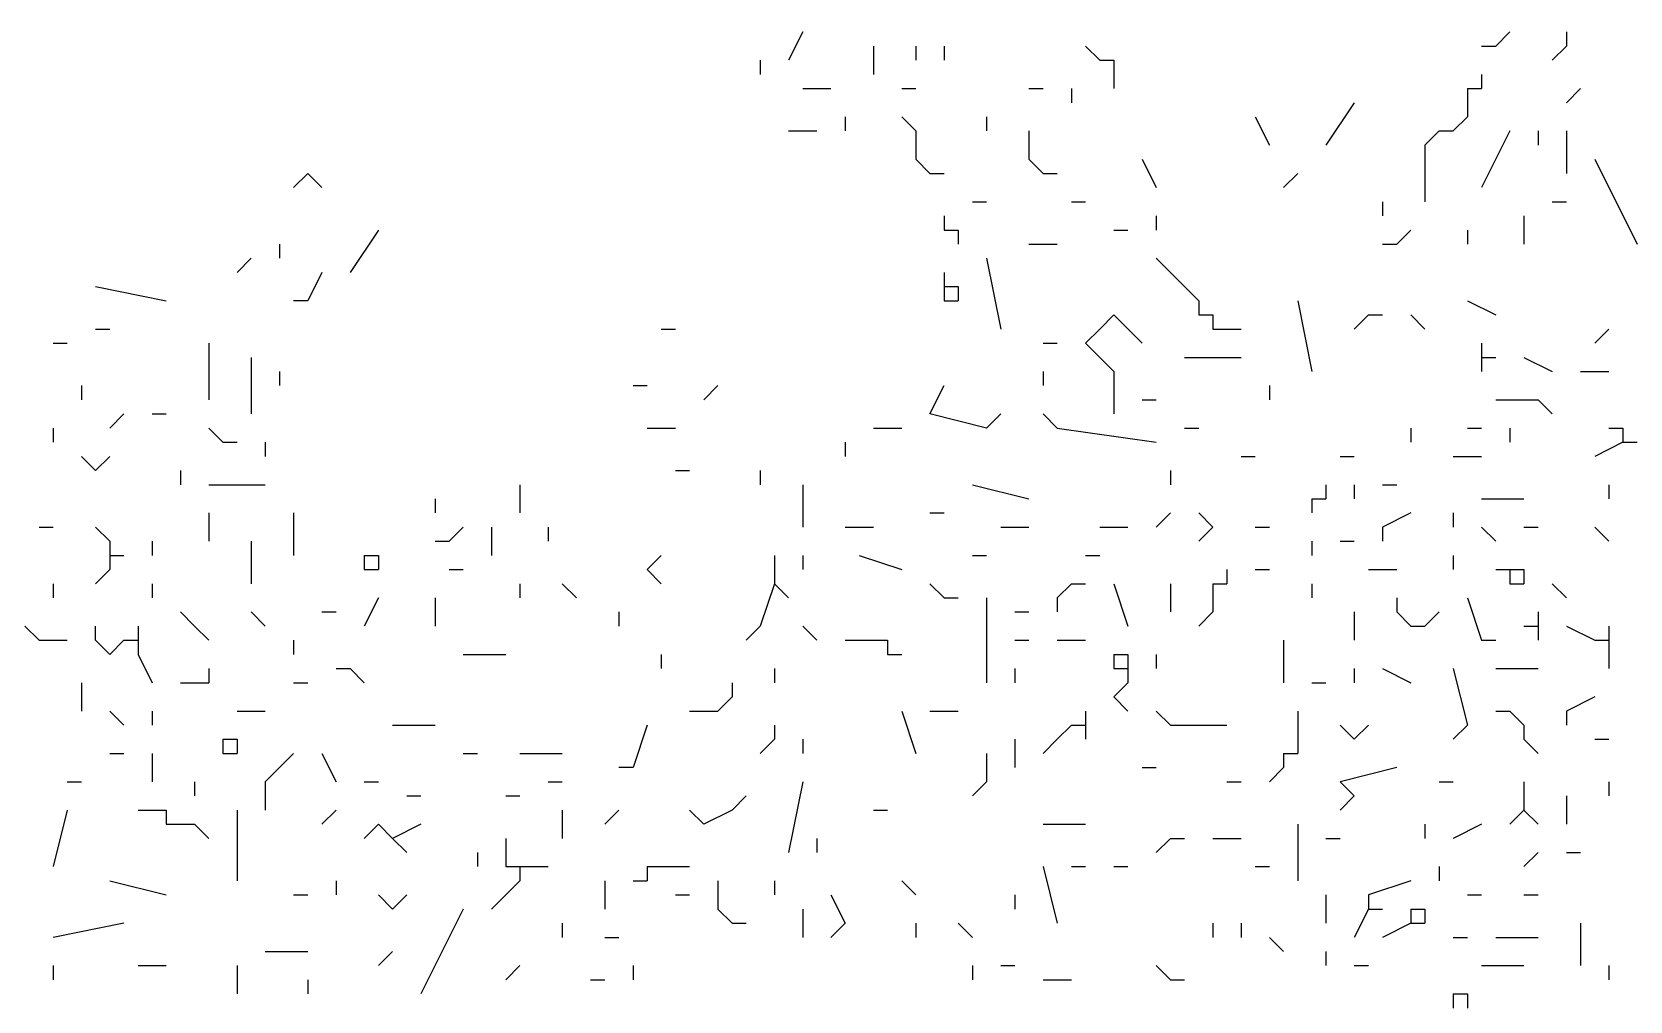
# Model space of a CAD drawing. Header units: inches. Extents: x 0 to 7.16, y 0 to 9.76.
# Drawn here: x 2.455 to 3.585, y 8.185 to 8.87 of the extents above; entities that cross this region are included whole.
import ezdxf

# ---------------------------------------------------------------- set-up
doc = ezdxf.new("R2010")
doc.units = ezdxf.units.IN
doc.header["$MEASUREMENT"] = 0

# ---------------------------------------------------------------- blocks, each defined once
blk = doc.blocks.new('drevoo')
at = {"linetype": 'Continuous'}
for points in [[(184.1502, -558.7401), (184.1402, -558.7601)], [(184.2002, -558.7501), (184.2002, -558.7701)], [(184.2302, -558.7501), (184.2302, -558.7601)], [(184.2502, -558.7501), (184.2502, -558.7601)], [(184.3502, -558.7501), (184.3602, -558.7601)], [(184.6302, -558.7501), (184.6402, -558.7501)], [(184.6502, -558.7401), (184.6402, -558.7501)], [(184.6902, -558.7501), (184.6802, -558.7601)], [(184.6902, -558.7401), (184.6902, -558.7501)], [(184.1202, -558.7601), (184.1202, -558.7701)], [(184.3602, -558.7601), (184.3702, -558.7601)], [(184.3702, -558.7601), (184.3702, -558.7701)], [(184.3702, -558.7701), (184.3702, -558.7801)], [(184.6302, -558.7701), (184.6302, -558.7801)], [(184.1502, -558.7801), (184.1702, -558.7801)], [(184.2202, -558.7801), (184.2302, -558.7801)], [(184.3102, -558.7801), (184.3202, -558.7801)], [(184.3402, -558.7801), (184.3402, -558.7901)], [(184.6202, -558.7801), (184.6202, -558.7901)], [(184.6202, -558.7801), (184.6302, -558.7801)], [(184.7002, -558.7801), (184.6902, -558.7901)], [(184.5402, -558.7901), (184.5202, -558.8201)], [(184.6202, -558.7901), (184.6202, -558.8001)], [(184.1802, -558.8001), (184.1802, -558.8101)], [(184.2202, -558.8001), (184.2302, -558.8101)], [(184.2802, -558.8001), (184.2802, -558.8101)], [(184.4702, -558.8001), (184.4802, -558.8201)], [(184.6202, -558.8001), (184.6102, -558.8101)], [(184.1402, -558.8101), (184.1602, -558.8101)], [(184.2302, -558.8101), (184.2302, -558.8301)], [(184.3102, -558.8101), (184.3102, -558.8301)], [(184.6002, -558.8101), (184.5902, -558.8201)], [(184.6002, -558.8101), (184.6102, -558.8101)], [(184.6502, -558.8101), (184.6302, -558.8501)], [(184.6702, -558.8101), (184.6702, -558.8201)], [(184.6902, -558.8101), (184.6902, -558.8401)], [(184.2302, -558.8301), (184.2402, -558.8401)], [(184.3102, -558.8301), (184.3202, -558.8401)], [(184.3902, -558.8301), (184.4002, -558.8501)], [(184.5902, -558.8201), (184.5902, -558.8601)], [(184.7102, -558.8301), (184.7402, -558.8901)], [(183.7902, -558.8501), (183.8002, -558.8401), (183.8102, -558.8501)], [(184.2402, -558.8401), (184.2502, -558.8401)], [(184.3202, -558.8401), (184.3302, -558.8401)], [(184.5002, -558.8401), (184.4902, -558.8501)], [(184.2702, -558.8601), (184.2802, -558.8601)], [(184.3402, -558.8601), (184.3502, -558.8601)], [(184.5602, -558.8601), (184.5602, -558.8701)], [(184.6802, -558.8601), (184.6902, -558.8601)], [(184.2502, -558.8701), (184.2502, -558.8801)], [(184.4002, -558.8701), (184.4002, -558.8801)], [(184.6602, -558.8701), (184.6602, -558.8901)], [(183.8502, -558.8801), (183.8302, -558.9101)], [(184.2502, -558.8801), (184.2602, -558.8801)], [(184.2602, -558.8801), (184.2602, -558.8901)], [(184.3702, -558.8801), (184.3802, -558.8801)], [(184.5802, -558.8801), (184.5702, -558.8901)], [(184.6202, -558.8801), (184.6202, -558.8901)], [(183.7802, -558.8901), (183.7802, -558.9001)], [(184.3102, -558.8901), (184.3302, -558.8901)], [(184.5602, -558.8901), (184.5702, -558.8901)], [(183.7602, -558.9001), (183.7502, -558.9101)], [(184.2802, -558.9001), (184.2902, -558.9501)], [(184.4002, -558.9001), (184.4102, -558.9101)], [(183.6502, -558.9201), (183.7002, -558.9301)], [(183.8102, -558.9101), (183.8002, -558.9301), (183.7902, -558.9301)], [(184.2502, -558.9101), (184.2502, -558.9201)], [(184.2502, -558.9201), (184.2502, -558.9301)], [(184.2502, -558.9201), (184.2602, -558.9201)], [(184.2602, -558.9201), (184.2602, -558.9301)], [(184.4102, -558.9101), (184.4202, -558.9201)], [(184.4202, -558.9201), (184.4302, -558.9301)], [(184.2502, -558.9301), (184.2602, -558.9301)], [(184.4302, -558.9301), (184.4302, -558.9401)], [(184.5002, -558.9301), (184.5102, -558.9801)], [(184.6202, -558.9301), (184.6402, -558.9401)], [(184.3602, -558.9501), (184.3702, -558.9401), (184.3902, -558.9601)], [(184.4302, -558.9401), (184.4402, -558.9401)], [(184.4402, -558.9401), (184.4402, -558.9501)], [(184.5502, -558.9401), (184.5402, -558.9501)], [(184.5502, -558.9401), (184.5602, -558.9401)], [(184.5802, -558.9401), (184.5902, -558.9501)], [(183.6502, -558.9501), (183.6602, -558.9501)], [(184.0502, -558.9501), (184.0602, -558.9501)], [(184.3602, -558.9501), (184.3502, -558.9601)], [(184.4402, -558.9501), (184.4502, -558.9501)], [(184.4502, -558.9501), (184.4602, -558.9501)], [(184.7202, -558.9501), (184.7102, -558.9601)], [(183.6202, -558.9601), (183.6302, -558.9601)], [(183.7302, -558.9601), (183.7302, -559.0001)], [(184.3202, -558.9601), (184.3302, -558.9601)], [(184.3502, -558.9601), (184.3702, -558.9801), (184.3702, -559.0101)], [(184.6302, -558.9601), (184.6302, -558.9701)], [(183.7602, -558.9701), (183.7602, -559.0101)], [(184.4202, -558.9701), (184.4602, -558.9701)], [(184.6302, -558.9701), (184.6302, -558.9801)], [(184.6302, -558.9701), (184.6402, -558.9701)], [(184.6602, -558.9701), (184.6802, -558.9801)], [(183.7802, -558.9801), (183.7802, -558.9901)], [(184.3202, -558.9801), (184.3202, -558.9901)], [(184.7002, -558.9801), (184.7202, -558.9801)], [(183.6402, -558.9901), (183.6402, -559.0001)], [(184.0302, -558.9901), (184.0402, -558.9901)], [(184.0902, -558.9901), (184.0802, -559.0001)], [(184.2902, -559.0101), (184.2802, -559.0201), (184.2402, -559.0101), (184.2502, -558.9901)], [(184.4802, -558.9901), (184.4802, -559.0001)], [(183.6702, -559.0101), (183.6602, -559.0201)], [(183.6902, -559.0101), (183.7002, -559.0101)], [(184.3202, -559.0101), (184.3302, -559.0201)], [(184.3902, -559.0001), (184.4002, -559.0001)], [(184.6402, -559.0001), (184.6702, -559.0001)], [(184.6702, -559.0001), (184.6802, -559.0101)], [(183.6202, -559.0201), (183.6202, -559.0301)], [(183.7302, -559.0201), (183.7402, -559.0301)], [(184.0402, -559.0201), (184.0602, -559.0201)], [(184.2002, -559.0201), (184.2202, -559.0201)], [(184.3302, -559.0201), (184.4002, -559.0301)], [(184.4202, -559.0201), (184.4302, -559.0201)], [(184.5802, -559.0201), (184.5802, -559.0301)], [(184.6202, -559.0201), (184.6302, -559.0201)], [(184.6502, -559.0201), (184.6502, -559.0301)], [(184.7202, -559.0201), (184.7302, -559.0201)], [(184.7302, -559.0201), (184.7302, -559.0301)], [(183.7402, -559.0301), (183.7502, -559.0301)], [(183.7702, -559.0301), (183.7702, -559.0401)], [(184.1802, -559.0301), (184.1802, -559.0401)], [(184.7302, -559.0301), (184.7102, -559.0401)], [(184.7302, -559.0301), (184.7402, -559.0301)], [(183.6602, -559.0401), (183.6502, -559.0501), (183.6402, -559.0401)], [(184.4602, -559.0401), (184.4702, -559.0401)], [(184.5302, -559.0401), (184.5402, -559.0401)], [(184.6102, -559.0401), (184.6302, -559.0401)], [(183.7102, -559.0501), (183.7102, -559.0601)], [(184.0602, -559.0501), (184.0702, -559.0501)], [(184.1202, -559.0501), (184.1202, -559.0601)], [(184.4102, -559.0501), (184.4102, -559.0601)], [(183.7302, -559.0601), (183.7702, -559.0601)], [(183.9502, -559.0601), (183.9502, -559.0801)], [(184.1502, -559.0601), (184.1502, -559.0901)], [(184.2702, -559.0601), (184.3102, -559.0701)], [(184.5202, -559.0601), (184.5202, -559.0701)], [(184.5402, -559.0601), (184.5402, -559.0701)], [(184.5602, -559.0601), (184.5702, -559.0601)], [(184.7202, -559.0601), (184.7202, -559.0701)], [(183.8902, -559.0701), (183.8902, -559.0801)], [(184.5102, -559.0701), (184.5102, -559.0801)], [(184.5102, -559.0701), (184.5202, -559.0701)], [(184.6302, -559.0701), (184.6602, -559.0701)], [(183.7302, -559.0801), (183.7302, -559.1001)], [(183.7902, -559.0801), (183.7902, -559.1101)], [(184.2402, -559.0801), (184.2502, -559.0801)], [(184.4102, -559.0801), (184.4002, -559.0901)], [(184.4302, -559.0801), (184.4402, -559.0901)], [(184.5802, -559.0801), (184.5602, -559.0901), (184.5602, -559.1001)], [(184.6102, -559.0801), (184.6102, -559.0901)], [(183.6102, -559.0901), (183.6202, -559.0901)], [(183.6502, -559.0901), (183.6602, -559.1001)], [(183.6602, -559.1001), (183.6602, -559.1101)], [(183.6902, -559.1001), (183.6902, -559.1101)], [(183.7602, -559.1001), (183.7602, -559.1301)], [(183.8902, -559.1001), (183.9002, -559.1001)], [(183.9102, -559.0901), (183.9002, -559.1001)], [(183.9302, -559.0901), (183.9302, -559.1101)], [(183.9702, -559.0901), (183.9702, -559.1001)], [(184.1802, -559.0901), (184.2002, -559.0901)], [(184.2902, -559.0901), (184.3102, -559.0901)], [(184.3602, -559.0901), (184.3802, -559.0901)], [(184.4402, -559.0901), (184.4302, -559.1001)], [(184.4702, -559.0901), (184.4802, -559.0901)], [(184.5102, -559.1001), (184.5102, -559.1101)], [(184.5302, -559.1001), (184.5402, -559.1001)], [(184.6302, -559.0901), (184.6402, -559.1001)], [(184.6602, -559.0901), (184.6702, -559.0901)], [(184.7102, -559.0901), (184.7202, -559.1001)], [(183.6602, -559.1101), (183.6602, -559.1201)], [(183.6602, -559.1101), (183.6702, -559.1101)], [(183.8402, -559.1101), (183.8402, -559.1201)], [(183.8402, -559.1101), (183.8502, -559.1101)], [(183.8502, -559.1101), (183.8502, -559.1201)], [(184.0502, -559.1101), (184.0402, -559.1201)], [(184.1302, -559.1101), (184.1302, -559.1301)], [(184.1502, -559.1101), (184.1502, -559.1201)], [(184.1902, -559.1101), (184.2202, -559.1201)], [(184.2702, -559.1101), (184.2802, -559.1101)], [(184.3502, -559.1101), (184.3602, -559.1101)], [(184.6102, -559.1101), (184.6102, -559.1201)], [(183.6602, -559.1201), (183.6502, -559.1301)], [(183.8402, -559.1201), (183.8502, -559.1201)], [(183.9002, -559.1201), (183.9102, -559.1201)], [(184.0402, -559.1201), (184.0502, -559.1301)], [(184.4502, -559.1201), (184.4502, -559.1301)], [(184.4702, -559.1201), (184.4802, -559.1201)], [(184.5502, -559.1201), (184.5702, -559.1201)], [(184.6402, -559.1201), (184.6502, -559.1201)], [(184.6502, -559.1201), (184.6502, -559.1301)], [(184.6502, -559.1201), (184.6602, -559.1201)], [(184.6602, -559.1201), (184.6602, -559.1301)], [(183.6202, -559.1301), (183.6202, -559.1401)], [(183.6902, -559.1301), (183.6902, -559.1401)], [(183.9502, -559.1301), (183.9502, -559.1401)], [(183.9802, -559.1301), (183.9902, -559.1401)], [(184.1302, -559.1301), (184.1202, -559.1601)], [(184.1302, -559.1301), (184.1402, -559.1401)], [(184.2402, -559.1301), (184.2502, -559.1401)], [(184.3402, -559.1301), (184.3302, -559.1401)], [(184.3402, -559.1301), (184.3502, -559.1301)], [(184.3702, -559.1301), (184.3802, -559.1601)], [(184.4102, -559.1301), (184.4102, -559.1501)], [(184.4402, -559.1301), (184.4402, -559.1401)], [(184.4402, -559.1301), (184.4502, -559.1301)], [(184.5102, -559.1301), (184.5102, -559.1401)], [(184.6502, -559.1301), (184.6602, -559.1301)], [(184.6802, -559.1301), (184.6902, -559.1401)], [(183.8502, -559.1401), (183.8402, -559.1601)], [(183.8902, -559.1401), (183.8902, -559.1601)], [(184.2502, -559.1401), (184.2602, -559.1401)], [(184.2802, -559.1401), (184.2802, -559.2001)], [(184.3302, -559.1401), (184.3302, -559.1501)], [(184.4402, -559.1401), (184.4402, -559.1501)], [(184.5702, -559.1401), (184.5702, -559.1501)], [(184.6202, -559.1401), (184.6302, -559.1701), (184.6402, -559.1701)], [(183.7102, -559.1501), (183.7202, -559.1601)], [(183.7602, -559.1501), (183.7702, -559.1601)], [(183.8102, -559.1501), (183.8202, -559.1501)], [(184.0202, -559.1501), (184.0202, -559.1601)], [(184.3002, -559.1501), (184.3102, -559.1501)], [(184.4402, -559.1501), (184.4302, -559.1601)], [(184.5402, -559.1501), (184.5402, -559.1701)], [(184.5702, -559.1501), (184.5802, -559.1601)], [(184.6002, -559.1501), (184.5902, -559.1601)], [(184.6702, -559.1501), (184.6702, -559.1601)], [(183.6002, -559.1601), (183.6102, -559.1701)], [(183.6702, -559.1701), (183.6602, -559.1801), (183.6502, -559.1701), (183.6502, -559.1601)], [(183.6802, -559.1601), (183.6802, -559.1701)], [(183.7202, -559.1601), (183.7302, -559.1701)], [(184.1202, -559.1601), (184.1102, -559.1701)], [(184.1502, -559.1601), (184.1602, -559.1701)], [(184.5802, -559.1601), (184.5902, -559.1601)], [(184.6602, -559.1601), (184.6702, -559.1601)], [(184.6702, -559.1601), (184.6702, -559.1701)], [(184.6902, -559.1601), (184.7102, -559.1701)], [(184.7202, -559.1601), (184.7202, -559.1701)], [(183.6102, -559.1701), (183.6302, -559.1701)], [(183.6702, -559.1701), (183.6802, -559.1701)], [(183.6802, -559.1701), (183.6802, -559.1801)], [(183.6802, -559.1801), (183.6902, -559.2001)], [(183.7902, -559.1701), (183.7902, -559.1801)], [(183.9102, -559.1801), (183.9402, -559.1801)], [(184.0502, -559.1801), (184.0502, -559.1901)], [(184.1802, -559.1701), (184.2002, -559.1701)], [(184.2002, -559.1701), (184.2102, -559.1701)], [(184.2102, -559.1701), (184.2102, -559.1801)], [(184.2102, -559.1801), (184.2202, -559.1801)], [(184.3002, -559.1701), (184.3102, -559.1701)], [(184.3302, -559.1701), (184.3502, -559.1701)], [(184.3702, -559.1801), (184.3702, -559.1901)], [(184.3702, -559.1801), (184.3802, -559.1801)], [(184.3802, -559.1801), (184.3802, -559.1901)], [(184.4002, -559.1801), (184.4002, -559.1901)], [(184.4902, -559.1701), (184.4902, -559.2001)], [(184.7102, -559.1701), (184.7202, -559.1701)], [(184.7202, -559.1701), (184.7202, -559.1801)], [(184.7202, -559.1801), (184.7202, -559.1901)], [(183.7302, -559.1901), (183.7302, -559.2001)], [(183.8202, -559.1901), (183.8302, -559.1901)], [(183.8302, -559.1901), (183.8402, -559.2001)], [(184.1302, -559.1901), (184.1302, -559.2001)], [(184.3002, -559.1901), (184.3002, -559.2001)], [(184.3702, -559.1901), (184.3802, -559.1901)], [(184.3802, -559.1901), (184.3802, -559.2001)], [(184.5402, -559.1901), (184.5402, -559.2001)], [(184.5602, -559.1901), (184.5802, -559.2001)], [(184.6102, -559.1901), (184.6202, -559.2301)], [(184.6402, -559.1901), (184.6702, -559.1901)], [(183.6402, -559.2001), (183.6402, -559.2201)], [(183.7102, -559.2001), (183.7202, -559.2001)], [(183.7202, -559.2001), (183.7302, -559.2001)], [(183.7902, -559.2001), (183.8002, -559.2001)], [(184.1002, -559.2001), (184.1002, -559.2101)], [(184.3802, -559.2001), (184.3702, -559.2101)], [(184.5102, -559.2001), (184.5202, -559.2001)], [(184.1002, -559.2101), (184.0902, -559.2201)], [(184.3702, -559.2101), (184.3802, -559.2201)], [(184.7102, -559.2101), (184.6902, -559.2201), (184.6902, -559.2301)], [(183.6602, -559.2201), (183.6702, -559.2301)], [(183.6902, -559.2201), (183.6902, -559.2301)], [(183.7502, -559.2201), (183.7702, -559.2201)], [(184.0702, -559.2201), (184.0902, -559.2201)], [(184.2202, -559.2201), (184.2302, -559.2501)], [(184.2402, -559.2201), (184.2602, -559.2201)], [(184.3502, -559.2201), (184.3502, -559.2301)], [(184.4002, -559.2201), (184.4102, -559.2301)], [(184.5002, -559.2201), (184.5002, -559.2401)], [(184.6402, -559.2201), (184.6502, -559.2201)], [(184.6502, -559.2201), (184.6602, -559.2301)], [(183.8602, -559.2301), (183.8902, -559.2301)], [(184.0402, -559.2301), (184.0302, -559.2601), (184.0202, -559.2601)], [(184.1302, -559.2301), (184.1302, -559.2401)], [(184.3402, -559.2301), (184.3302, -559.2401)], [(184.3402, -559.2301), (184.3502, -559.2301)], [(184.3502, -559.2301), (184.3502, -559.2401)], [(184.4102, -559.2301), (184.4502, -559.2301)], [(184.5302, -559.2301), (184.5402, -559.2401)], [(184.5502, -559.2301), (184.5402, -559.2401)], [(184.6202, -559.2301), (184.6102, -559.2401)], [(184.6602, -559.2301), (184.6602, -559.2401)], [(183.7402, -559.2401), (183.7402, -559.2501)], [(183.7402, -559.2401), (183.7502, -559.2401)], [(183.7502, -559.2401), (183.7502, -559.2501)], [(184.1302, -559.2401), (184.1202, -559.2501)], [(184.1502, -559.2401), (184.1502, -559.2501)], [(184.3002, -559.2401), (184.3002, -559.2601)], [(184.3302, -559.2401), (184.3202, -559.2501)], [(184.5002, -559.2401), (184.5002, -559.2501)], [(184.6602, -559.2401), (184.6702, -559.2501)], [(184.7102, -559.2401), (184.7202, -559.2401)], [(183.6602, -559.2501), (183.6702, -559.2501)], [(183.6902, -559.2501), (183.6902, -559.2701)], [(183.7402, -559.2501), (183.7502, -559.2501)], [(183.7902, -559.2501), (183.7802, -559.2601)], [(183.8102, -559.2501), (183.8202, -559.2701)], [(183.9102, -559.2501), (183.9202, -559.2501)], [(183.9502, -559.2501), (183.9802, -559.2501)], [(184.2802, -559.2501), (184.2802, -559.2701)], [(184.4902, -559.2501), (184.4902, -559.2601)], [(184.4902, -559.2501), (184.5002, -559.2501)], [(183.6302, -559.2701), (183.6402, -559.2701)], [(183.7202, -559.2701), (183.7202, -559.2801)], [(183.7802, -559.2601), (183.7702, -559.2701)], [(183.7702, -559.2701), (183.7702, -559.2901)], [(183.8402, -559.2701), (183.8502, -559.2701)], [(183.9702, -559.2701), (183.9802, -559.2701)], [(184.1502, -559.2701), (184.1402, -559.3201)], [(184.2802, -559.2701), (184.2702, -559.2801)], [(184.3902, -559.2601), (184.4002, -559.2601)], [(184.4502, -559.2701), (184.4602, -559.2701)], [(184.4902, -559.2601), (184.4802, -559.2701)], [(184.5702, -559.2601), (184.5302, -559.2701), (184.5402, -559.2801)], [(184.6002, -559.2701), (184.6102, -559.2701)], [(184.6602, -559.2701), (184.6602, -559.2901)], [(184.7202, -559.2701), (184.7202, -559.2801)], [(183.8702, -559.2801), (183.8802, -559.2801)], [(183.9402, -559.2801), (183.9502, -559.2801)], [(184.1102, -559.2801), (184.1002, -559.2901)], [(184.5402, -559.2801), (184.5302, -559.2901)], [(184.6902, -559.2801), (184.6902, -559.3001)], [(183.6302, -559.2901), (183.6202, -559.3301)], [(183.6802, -559.2901), (183.6902, -559.2901)], [(183.6902, -559.2901), (183.7002, -559.2901)], [(183.7002, -559.2901), (183.7002, -559.3001)], [(183.7502, -559.2901), (183.7502, -559.3401)], [(183.8202, -559.2901), (183.8102, -559.3001)], [(183.9802, -559.2901), (183.9802, -559.3101)], [(184.0202, -559.2901), (184.0102, -559.3001)], [(184.1002, -559.2901), (184.0802, -559.3001), (184.0702, -559.2901)], [(184.2002, -559.2901), (184.2102, -559.2901)], [(184.6602, -559.2901), (184.6502, -559.3001)], [(184.6602, -559.2901), (184.6702, -559.3001)], [(183.7002, -559.3001), (183.7102, -559.3001)], [(183.7102, -559.3001), (183.7202, -559.3001)], [(183.7202, -559.3001), (183.7302, -559.3101)], [(183.8402, -559.3101), (183.8502, -559.3001), (183.8602, -559.3101)], [(183.8802, -559.3001), (183.8602, -559.3101)], [(184.3202, -559.3001), (184.3502, -559.3001)], [(184.5002, -559.3001), (184.5002, -559.3401)], [(184.5902, -559.3001), (184.5902, -559.3101)], [(184.6302, -559.3001), (184.6102, -559.3101)], [(183.8602, -559.3101), (183.8702, -559.3201)], [(183.9402, -559.3101), (183.9402, -559.3201)], [(184.1602, -559.3101), (184.1602, -559.3201)], [(184.4102, -559.3101), (184.4002, -559.3201)], [(184.4102, -559.3101), (184.4202, -559.3101)], [(184.4402, -559.3101), (184.4602, -559.3101)], [(184.5202, -559.3101), (184.5302, -559.3101)], [(183.9202, -559.3201), (183.9202, -559.3301)], [(183.9402, -559.3201), (183.9402, -559.3301)], [(184.6702, -559.3201), (184.6602, -559.3301)], [(184.6902, -559.3201), (184.7002, -559.3201)], [(183.9402, -559.3301), (183.9502, -559.3301)], [(183.9502, -559.3301), (183.9502, -559.3401)], [(183.9502, -559.3301), (183.9602, -559.3301)], [(183.9602, -559.3301), (183.9702, -559.3301)], [(184.0402, -559.3301), (184.0402, -559.3401)], [(184.0402, -559.3301), (184.0502, -559.3301)], [(184.0502, -559.3301), (184.0702, -559.3301)], [(184.3202, -559.3301), (184.3302, -559.3701)], [(184.3402, -559.3301), (184.3502, -559.3301)], [(184.3702, -559.3301), (184.3802, -559.3301)], [(184.4702, -559.3301), (184.4802, -559.3301)], [(184.6002, -559.3301), (184.6002, -559.3401)], [(183.6602, -559.3401), (183.7002, -559.3501)], [(183.8202, -559.3401), (183.8202, -559.3501)], [(183.9502, -559.3401), (183.9302, -559.3601)], [(184.0102, -559.3401), (184.0102, -559.3601)], [(184.0302, -559.3401), (184.0402, -559.3401)], [(184.0902, -559.3401), (184.0902, -559.3601)], [(184.1302, -559.3401), (184.1302, -559.3501)], [(184.2202, -559.3401), (184.2302, -559.3501)], [(184.5802, -559.3401), (184.5502, -559.3501)], [(183.7902, -559.3501), (183.8002, -559.3501)], [(183.8502, -559.3501), (183.8602, -559.3601)], [(183.8702, -559.3501), (183.8602, -559.3601)], [(183.9102, -559.3601), (183.8802, -559.4201)], [(184.0602, -559.3501), (184.0702, -559.3501)], [(184.0902, -559.3601), (184.1002, -559.3701)], [(184.1502, -559.3601), (184.1502, -559.3801)], [(184.1702, -559.3501), (184.1802, -559.3701), (184.1702, -559.3801)], [(184.3002, -559.3501), (184.3002, -559.3601)], [(184.5202, -559.3501), (184.5202, -559.3701)], [(184.5502, -559.3601), (184.5402, -559.3801)], [(184.5502, -559.3501), (184.5502, -559.3601)], [(184.5502, -559.3601), (184.5602, -559.3601)], [(184.5802, -559.3601), (184.5802, -559.3701)], [(184.5802, -559.3601), (184.5902, -559.3601)], [(184.5902, -559.3601), (184.5902, -559.3701)], [(184.6202, -559.3501), (184.6302, -559.3501)], [(184.6602, -559.3501), (184.6702, -559.3501)], [(183.6702, -559.3701), (183.6202, -559.3801)], [(183.9802, -559.3701), (183.9802, -559.3801)], [(184.1002, -559.3701), (184.1102, -559.3701)], [(184.2302, -559.3701), (184.2302, -559.3801)], [(184.2602, -559.3701), (184.2702, -559.3801)], [(184.4402, -559.3701), (184.4402, -559.3801)], [(184.4602, -559.3701), (184.4602, -559.3801)], [(184.5802, -559.3701), (184.5602, -559.3801)], [(184.5802, -559.3701), (184.5902, -559.3701)], [(184.7002, -559.3701), (184.7002, -559.4001)], [(184.0102, -559.3801), (184.0202, -559.3801)], [(184.4802, -559.3801), (184.4902, -559.3901)], [(184.6102, -559.3801), (184.6202, -559.3801)], [(184.6402, -559.3801), (184.6702, -559.3801)], [(183.7702, -559.3901), (183.8002, -559.3901)], [(183.8602, -559.3901), (183.8502, -559.4001)], [(184.5202, -559.3901), (184.5202, -559.4001)], [(183.6202, -559.4001), (183.6202, -559.4101)], [(183.6802, -559.4001), (183.7002, -559.4001)], [(183.7502, -559.4001), (183.7502, -559.4201)], [(183.9502, -559.4001), (183.9402, -559.4101)], [(184.0302, -559.4001), (184.0302, -559.4101)], [(184.2702, -559.4001), (184.2702, -559.4101)], [(184.2902, -559.4001), (184.3002, -559.4001)], [(184.4002, -559.4001), (184.4102, -559.4101)], [(184.5402, -559.4001), (184.5502, -559.4001)], [(184.6302, -559.4001), (184.6602, -559.4001)], [(184.7202, -559.4001), (184.7202, -559.4101)], [(183.8002, -559.4101), (183.8002, -559.4201)], [(184.0002, -559.4101), (184.0102, -559.4101)], [(184.3202, -559.4101), (184.3402, -559.4101)], [(184.4102, -559.4101), (184.4202, -559.4101)], [(184.6102, -559.4201), (184.6102, -559.4301)], [(184.6102, -559.4201), (184.6202, -559.4201)], [(184.6202, -559.4201), (184.6202, -559.4301)]]:
    blk.add_lwpolyline(points, dxfattribs=at)
blk = doc.blocks.new('A$C347C32FF')
at = {"color": 1, "linetype": 'Continuous'}
blk.add_blockref('drevoo', (-181.1502, 567.6101), dxfattribs=at)

msp = doc.modelspace()

# ---------------------------------------------------------------- block references
msp.add_blockref('A$C347C32FF', (0, 0))

doc.saveas('drawing.dxf')
